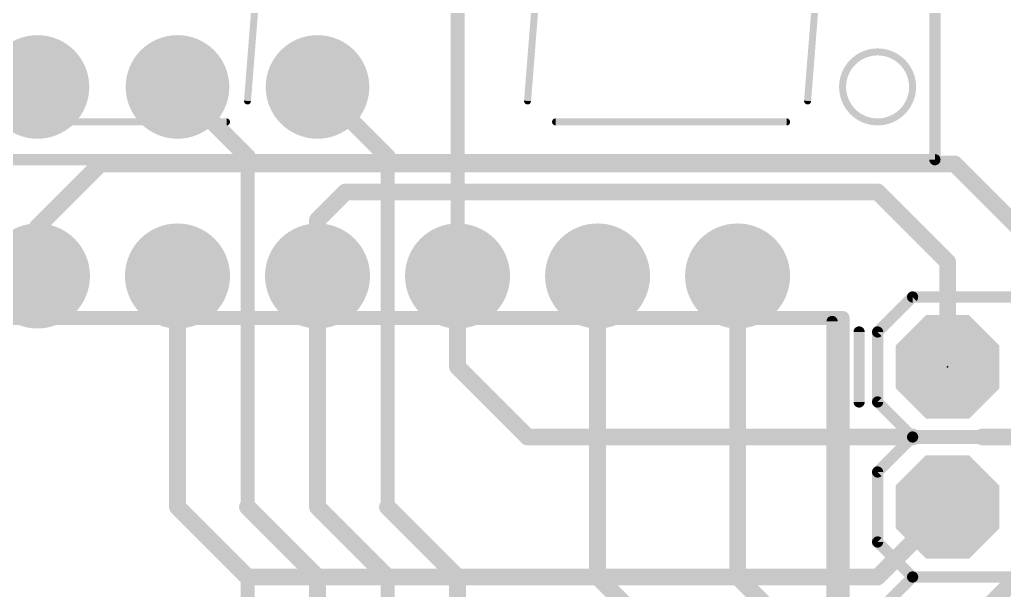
# Model space of a CAD drawing. Extents: x -33 to 32.5, y -8.9 to 49.7.
# Drawn here: x 3.49 to 21.35, y 26.43 to 36.78 of the extents above; entities that cross this region are included whole.
import ezdxf

# ---------------------------------------------------------------- set-up
doc = ezdxf.new("R2010")
doc.units = 0
for name, color, linetype in [('1', 12, 'CONTINUOUS'), ('16', 132, 'CONTINUOUS'), ('17', 110, 'CONTINUOUS'), ('21', 41, 'CONTINUOUS'), ('23', 53, 'CONTINUOUS'), ('51', 53, 'CONTINUOUS')]:
    doc.layers.add(name, color=color, linetype=linetype)

# ---------------------------------------------------------------- blocks, each defined once
blk = doc.blocks.new('RECT')
blk.add_solid([(-0.5, -0.5), (0.5, -0.5), (-0.5, 0.5), (0.5, 0.5)])
blk = doc.blocks.new('OCTAGONP')
at = {"const_width": 0.5}
blk.add_lwpolyline([(-0.25, -0.1036), (-0.25, 0.1036), (-0.1036, 0.25), (0.1036, 0.25), (0.25, 0.1036), (0.25, -0.1036), (0.1036, -0.25), (-0.1036, -0.25), (-0.25, -0.1036), (-0.25, 0.1036)], dxfattribs=at)
blk = doc.blocks.new('ROUNDP')
at = {"const_width": 0.5}
blk.add_lwpolyline([(0, -0.25, 1), (0, 0.25, 1), (0, -0.25)], format="xyb", dxfattribs=at)

msp = doc.modelspace()

# ---------------------------------------------------------------- linework, layer by layer
at = {"layer": '1'}
for points, const_width in [([(11.43, 32.131), (11.43, 40.64)], 0.254), ([(7.62, 34.29), (6.35, 35.56)], 0.3048), ([(10.16, 34.29), (8.89, 35.56)], 0.3048), ([(7.62, 27.94), (7.62, 34.29)], 0.254), ([(10.16, 27.94), (10.16, 34.29)], 0.254), ([(1.27, 32.131), (3.81, 32.131)], 0.3048), ([(6.35, 27.94), (6.35, 32.131)], 0.3048), ([(8.89, 27.94), (8.89, 32.131)], 0.3048), ([(13.97, 26.67), (13.97, 32.131)], 0.3048), ([(16.51, 26.67), (16.51, 32.131)], 0.3048), ([(7.62, 26.67), (6.35, 27.94)], 0.3048), ([(8.89, 26.67), (7.62, 27.94)], 0.3048), ([(10.16, 26.67), (8.89, 27.94)], 0.3048), ([(11.43, 26.67), (10.16, 27.94)], 0.3048), ([(7.62, 20.32), (7.62, 26.67)], 0.254), ([(8.89, 23.6855), (8.89, 26.67)], 0.3048), ([(10.16, 17.78), (10.16, 26.67)], 0.254), ([(11.43, 23.6855), (11.43, 26.67)], 0.3048), ([(15.24, 25.4), (13.97, 26.67)], 0.3048), ([(22.3, 20.88), (16.51, 26.67)], 0.3048)]:
    msp.add_lwpolyline(points, dxfattribs=dict(at, const_width=const_width))
for points, const_width in [([(6.4039, 35.6139, 1), (6.2961, 35.5061)], 0.1524), ([(8.9439, 35.6139, 1), (8.8361, 35.5061)], 0.1524), ([(7.5661, 34.2361, 1), (7.6739, 34.3439)], 0.1524), ([(7.6835, 34.29, 1), (7.5565, 34.29)], 0.127), ([(10.1061, 34.2361, 1), (10.2139, 34.3439)], 0.1524), ([(10.2235, 34.29, 1), (10.0965, 34.29)], 0.127), ([(3.81, 32.0548, 1), (3.81, 32.2072)], 0.1524), ([(6.4262, 32.131, 1), (6.2738, 32.131)], 0.1524), ([(8.9662, 32.131, 1), (8.8138, 32.131)], 0.1524), ([(11.3665, 32.131, 1), (11.4935, 32.131)], 0.127), ([(14.0462, 32.131, 1), (13.8938, 32.131)], 0.1524), ([(16.5862, 32.131, 1), (16.4338, 32.131)], 0.1524), ([(6.4039, 27.9939, 1), (6.2961, 27.8861)], 0.1524), ([(7.6739, 27.9939, 1), (7.5661, 27.8861)], 0.1524), ([(8.9439, 27.9939, 1), (8.8361, 27.8861)], 0.1524), ([(10.2139, 27.9939, 1), (10.1061, 27.8861)], 0.1524), ([(6.2738, 27.94, 1), (6.4262, 27.94)], 0.1524), ([(7.5565, 27.94, 1), (7.6835, 27.94)], 0.127), ([(8.8138, 27.94, 1), (8.9662, 27.94)], 0.1524), ([(10.0965, 27.94, 1), (10.2235, 27.94)], 0.127), ([(7.5661, 26.6161, 1), (7.6739, 26.7239)], 0.1524), ([(7.6835, 26.67, 1), (7.5565, 26.67)], 0.127), ([(8.9662, 26.67, 1), (8.8138, 26.67)], 0.1524), ([(8.8361, 26.6161, 1), (8.9439, 26.7239)], 0.1524), ([(10.1061, 26.6161, 1), (10.2139, 26.7239)], 0.1524), ([(10.2235, 26.67, 1), (10.0965, 26.67)], 0.127), ([(11.5062, 26.67, 1), (11.3538, 26.67)], 0.1524), ([(11.3761, 26.6161, 1), (11.4839, 26.7239)], 0.1524), ([(14.0239, 26.7239, 1), (13.9161, 26.6161)], 0.1524), ([(16.5639, 26.7239, 1), (16.4561, 26.6161)], 0.1524), ([(13.8938, 26.67, 1), (14.0462, 26.67)], 0.1524), ([(16.4338, 26.67, 1), (16.5862, 26.67)], 0.1524)]:
    msp.add_lwpolyline(points, format="xyb", dxfattribs=dict(at, const_width=const_width))
at = {"layer": '16'}
for points, const_width in [([(2.413, 34.163), (3.81, 35.56)], 0.3048), ([(3.81, 33.02), (4.953, 34.163)], 0.3048), ([(4.953, 34.163), (20.447, 34.163)], 0.3048), ([(20.447, 34.163), (22.86, 31.75)], 0.3048), ([(8.89, 33.147), (9.398, 33.655)], 0.3048), ([(9.398, 33.655), (19.05, 33.655)], 0.3048), ([(19.05, 33.655), (20.32, 32.385)], 0.3048), ([(8.89, 32.131), (8.89, 33.147)], 0.3048), ([(3.81, 32.131), (3.81, 33.02)], 0.3048), ([(20.32, 32.385), (20.32, 30.48)], 0.3048), ([(6.35, 32.131), (6.35, 27.94)], 0.3048), ([(11.43, 32.131), (11.43, 30.48)], 0.3048), ([(11.43, 30.48), (12.7, 29.21)], 0.3048), ([(12.7, 29.21), (19.685, 29.21)], 0.3048), ([(19.685, 29.21), (20.955, 29.21)], 0.254), ([(20.955, 29.21), (21.59, 29.21)], 0.3048), ([(6.35, 27.94), (7.62, 26.67)], 0.3048), ([(19.05, 26.67), (20.32, 27.94)], 0.3048), ([(7.62, 26.67), (19.05, 26.67)], 0.3048), ([(21.59, 26.67), (20.32, 25.4)], 0.3048)]:
    msp.add_lwpolyline(points, dxfattribs=dict(at, const_width=const_width))
for points, const_width in [([(3.8639, 35.5061, 1), (3.7561, 35.6139)], 0.1524), ([(4.953, 34.2392, 1), (4.953, 34.0868)], 0.1524), ([(5.0069, 34.1091, 1), (4.8991, 34.2169)], 0.1524), ([(20.5009, 34.2169, 1), (20.3931, 34.1091)], 0.1524), ([(20.447, 34.0868, 1), (20.447, 34.2392)], 0.1524), ([(9.398, 33.7312, 1), (9.398, 33.5788)], 0.1524), ([(9.4519, 33.6011, 1), (9.3441, 33.7089)], 0.1524), ([(19.1039, 33.7089, 1), (18.9961, 33.6011)], 0.1524), ([(19.05, 33.5788, 1), (19.05, 33.7312)], 0.1524), ([(8.9662, 33.147, 1), (8.8138, 33.147)], 0.1524), ([(8.8361, 33.2009, 1), (8.9439, 33.0931)], 0.1524), ([(3.8862, 33.02, 1), (3.7338, 33.02)], 0.1524), ([(3.7561, 33.0739, 1), (3.8639, 32.9661)], 0.1524), ([(20.3962, 32.385, 1), (20.2438, 32.385)], 0.1524), ([(20.2661, 32.3311, 1), (20.3739, 32.4389)], 0.1524), ([(3.7338, 32.131, 1), (3.8862, 32.131)], 0.1524), ([(6.4262, 32.131, 1), (6.2738, 32.131)], 0.1524), ([(8.8138, 32.131, 1), (8.9662, 32.131)], 0.1524), ([(11.5062, 32.131, 1), (11.3538, 32.131)], 0.1524), ([(11.4839, 30.5339, 1), (11.3761, 30.4261)], 0.1524), ([(11.3538, 30.48, 1), (11.5062, 30.48)], 0.1524), ([(20.2438, 30.48, 1), (20.3962, 30.48)], 0.1524), ([(12.7, 29.2862, 1), (12.7, 29.1338)], 0.1524), ([(12.6461, 29.1561, 1), (12.7539, 29.2639)], 0.1524), ([(19.685, 29.2735, 1), (19.685, 29.1465)], 0.127), ([(19.685, 29.1338, 1), (19.685, 29.2862)], 0.1524), ([(20.955, 29.2862, 1), (20.955, 29.1338)], 0.1524), ([(20.955, 29.1465, 1), (20.955, 29.2735)], 0.127), ([(6.4039, 27.9939, 1), (6.2961, 27.8861)], 0.1524), ([(20.3739, 27.8861, 1), (20.2661, 27.9939)], 0.1524), ([(6.2738, 27.94, 1), (6.4262, 27.94)], 0.1524), ([(7.62, 26.7462, 1), (7.62, 26.5938)], 0.1524), ([(7.5661, 26.6161, 1), (7.6739, 26.7239)], 0.1524), ([(18.9961, 26.7239, 1), (19.1039, 26.6161)], 0.1524), ([(19.05, 26.5938, 1), (19.05, 26.7462)], 0.1524)]:
    msp.add_lwpolyline(points, format="xyb", dxfattribs=dict(at, const_width=const_width))
at = {"layer": '21'}
for points, const_width in [([(20.09, 47.04), (20.09, 34.24)], 0.2032), ([(-20.09, 34.24), (20.09, 34.24)], 0.2032), ([(19.685, 31.75), (19.05, 31.115)], 0.2032), ([(19.685, 31.75), (23.495, 31.75)], 0.2032), ([(-18.415, 31.369), (18.415, 31.369)], 0.254), ([(18.415, 24.4475), (18.415, 31.369)], 0.254), ([(18.2245, 31.3055), (18.2245, 24.511)], 0.2032), ([(18.715, 29.845), (18.715, 31.115)], 0.2032), ([(19.05, 31.115), (19.05, 29.845)], 0.2032), ([(19.05, 29.845), (19.685, 29.21)], 0.2032), ([(19.685, 29.21), (19.05, 28.575)], 0.2032), ([(23.495, 29.21), (19.685, 29.21)], 0.2032), ([(19.05, 28.575), (19.05, 27.305)], 0.2032), ([(19.05, 27.305), (19.685, 26.67)], 0.2032), ([(19.685, 26.67), (19.05, 26.035)], 0.2032), ([(23.495, 26.67), (19.685, 26.67)], 0.2032)]:
    msp.add_lwpolyline(points, dxfattribs=dict(at, const_width=const_width))
for points, const_width in [([(20.09, 34.1892, 1), (20.09, 34.2908)], 0.1016), ([(20.0392, 34.24, 1), (20.1408, 34.24)], 0.1016), ([(19.685, 31.8008, 1), (19.685, 31.6992)], 0.1016), ([(19.7209, 31.7141, 1), (19.6491, 31.7859)], 0.1016), ([(18.4785, 31.369, 1), (18.3515, 31.369)], 0.127), ([(18.415, 31.3055, 1), (18.415, 31.4325)], 0.127), ([(18.2753, 31.3055, 1), (18.1737, 31.3055)], 0.1016), ([(18.7658, 31.115, 1), (18.6642, 31.115)], 0.1016), ([(19.1008, 31.115, 1), (18.9992, 31.115)], 0.1016), ([(19.0141, 31.1509, 1), (19.0859, 31.0791)], 0.1016), ([(18.6642, 29.845, 1), (18.7658, 29.845)], 0.1016), ([(19.0859, 29.8809, 1), (19.0141, 29.8091)], 0.1016), ([(18.9992, 29.845, 1), (19.1008, 29.845)], 0.1016), ([(19.685, 29.2608, 1), (19.685, 29.1592)], 0.1016), ([(19.7209, 29.1741, 1), (19.6491, 29.2459)], 0.1016), ([(19.6491, 29.1741, 1), (19.7209, 29.2459)], 0.1016), ([(19.1008, 28.575, 1), (18.9992, 28.575)], 0.1016), ([(19.0141, 28.6109, 1), (19.0859, 28.5391)], 0.1016), ([(19.0859, 27.3409, 1), (19.0141, 27.2691)], 0.1016), ([(18.9992, 27.305, 1), (19.1008, 27.305)], 0.1016), ([(19.685, 26.7208, 1), (19.685, 26.6192)], 0.1016), ([(19.7209, 26.6341, 1), (19.6491, 26.7059)], 0.1016), ([(19.6491, 26.6341, 1), (19.7209, 26.7059)], 0.1016)]:
    msp.add_lwpolyline(points, format="xyb", dxfattribs=dict(at, const_width=const_width))
at = {"layer": '23'}
msp.add_point((20.32, 30.48), dxfattribs=at)
at = {"layer": '51', "const_width": 0.127}
for points in [[(20.09, 47.04), (20.09, 34.24)], [(8.001, 40.132), (7.62, 35.306)], [(13.081, 40.132), (12.7, 35.306)], [(18.161, 40.132), (17.78, 35.306)], [(3.048, 34.925), (7.239, 34.925)], [(13.208, 34.925), (17.399, 34.925)], [(-20.09, 34.24), (20.09, 34.24)]]:
    msp.add_lwpolyline(points, dxfattribs=at)
at = {"layer": '51'}
for points, const_width in [([(8.89, 34.925, 1), (8.89, 36.195, 1), (8.89, 34.925)], 0.127), ([(19.05, 34.925, 1), (19.05, 36.195, 1), (19.05, 34.925)], 0.127), ([(7.5883, 35.3085, 1), (7.6517, 35.3035)], 0.0635), ([(12.6683, 35.3085, 1), (12.7317, 35.3035)], 0.0635), ([(17.7483, 35.3085, 1), (17.8117, 35.3035)], 0.0635), ([(7.239, 34.8933, 1), (7.239, 34.9568)], 0.0635), ([(13.208, 34.9568, 1), (13.208, 34.8933)], 0.0635), ([(17.399, 34.8933, 1), (17.399, 34.9568)], 0.0635), ([(20.09, 34.2082, 1), (20.09, 34.2718)], 0.0635), ([(20.0583, 34.24, 1), (20.1217, 34.24)], 0.0635)]:
    msp.add_lwpolyline(points, format="xyb", dxfattribs=dict(at, const_width=const_width))

# ---------------------------------------------------------------- block references
at = {"layer": '17', "xscale": 1.8796, "yscale": 1.8796}
for p in [(3.81, 35.56), (3.81, 35.56), (6.35, 35.56), (6.35, 35.56), (8.89, 35.56), (8.89, 35.56)]:
    msp.add_blockref('ROUNDP', p, dxfattribs=at)
at = {"layer": '17'}
for name, p, xscale, yscale, rotation in [('ROUNDP', (3.81, 32.131), 1.905, 1.905, 90), ('ROUNDP', (3.81, 32.131), 1.905, 1.905, 90), ('ROUNDP', (6.35, 32.131), 1.905, 1.905, 90), ('ROUNDP', (6.35, 32.131), 1.905, 1.905, 90), ('ROUNDP', (8.89, 32.131), 1.905, 1.905, 90), ('ROUNDP', (8.89, 32.131), 1.905, 1.905, 90), ('ROUNDP', (11.43, 32.131), 1.905, 1.905, 90), ('ROUNDP', (11.43, 32.131), 1.905, 1.905, 90), ('ROUNDP', (13.97, 32.131), 1.905, 1.905, 90), ('ROUNDP', (13.97, 32.131), 1.905, 1.905, 90), ('ROUNDP', (16.51, 32.131), 1.905, 1.905, 90), ('ROUNDP', (16.51, 32.131), 1.905, 1.905, 90), ('OCTAGONP', (20.32, 30.48), 1.8796, 1.8796, 270), ('OCTAGONP', (20.32, 30.48), 1.8796, 1.8796, 270), ('OCTAGONP', (20.32, 27.94), 1.8796, 1.8796, 270), ('OCTAGONP', (20.32, 27.94), 1.8796, 1.8796, 270)]:
    msp.add_blockref(name, p, dxfattribs=dict(at, xscale=xscale, yscale=yscale, rotation=rotation))
at = {"layer": '51', "xscale": 0.508, "yscale": 0.508, "rotation": 270}
for p in [(20.32, 30.48), (20.32, 27.94)]:
    msp.add_blockref('RECT', p, dxfattribs=at)

doc.saveas('drawing.dxf')
